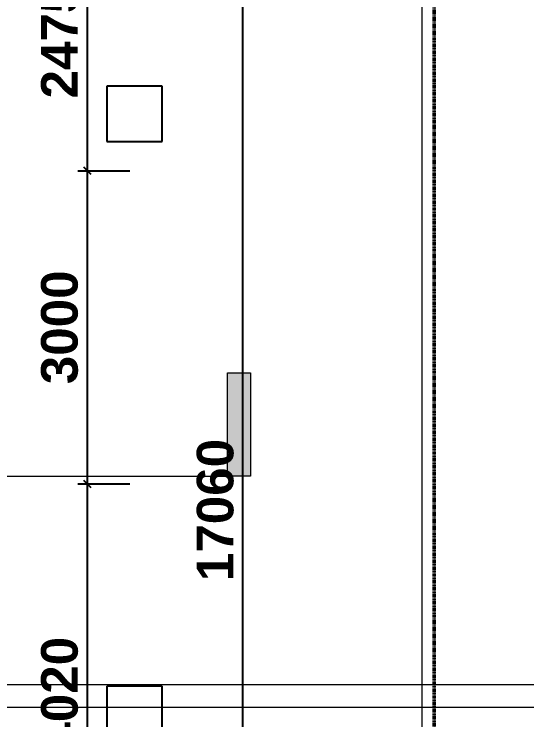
# Model space of a CAD drawing. Header units: inches. Extents: x 22 to 382261, y 22 to 371281.
# Drawn here: x 158605 to 163519, y 211237 to 217997 of the extents above; entities that cross this region are included whole.
import ezdxf

# ---------------------------------------------------------------- set-up
doc = ezdxf.new("R2010")
doc.units = ezdxf.units.IN
doc.header["$MEASUREMENT"] = 0
doc.linetypes.add('Grid Line 1_2_', pattern=[22.225, 12.7, -3.175, 3.175, -3.175])
doc.linetypes.add('Overhead 1_16_', pattern=[2.579687, 1.5875, -0.992188])
for name, color, linetype, lineweight in [('A-ANNO-DIMS', 211, 'Continuous', 9), ('A-FLOR-OVHD', 1, 'Overhead 1_16_', 9), ('G-ANNO-SYMB', 111, 'Continuous', 9), ('Q-CASE', 31, 'Continuous', 9), ('S-GRID', 1, 'Continuous', 9)]:
    doc.layers.add(name, color=color, linetype=linetype, lineweight=lineweight)
doc.styles.add('Arial_B', font='arialbd.ttf', dxfattribs={"height": 350.793651})
doc.dimstyles.new('2', dxfattribs={"dimscale": 304.8, "dimtxt": 346.888196, "dimasz": 0.221354, "dimexe": 1.338583, "dimexo": 0.0625, "dimgap": 0.278871, "dimtad": 1, "dimdec": 0, "dimzin": 0, "dimdsep": 46, "dimtxsty": 'Arial_B', "dimblk1": 'OBLIQUE', "dimblk2": 'OBLIQUE', "dimsah": 1, "dimcen": 0.09, "dimdle": 0.557743, "dimazin": 0, "dimtfac": 1, "dimtdec": 4, "dimtix": 1, "dimtmove": 0, "dimatfit": 3, "dimfxl": 0.557743, "dimfxlon": 1, "dimtvp": 1, "dimtolj": 1, "dimtzin": 0, "dimarcsym": 2})

# ---------------------------------------------------------------- blocks, each defined once
blk = doc.blocks.new('Casework 24 - Casework 23-690569-01-GROUND FLOOR DIM- PART B')
at = {"layer": 'Q-CASE', "lineweight": 25}
for p, q in [((20346.2, 7768.2), (19816.2, 7768.2)), ((19816.2, 7768.2), (19816.2, 7238.2)), ((20346.2, 7238.2), (20346.2, 7768.2)), ((19816.2, 7238.2), (20346.2, 7238.2)), ((20346.2, 2022.2), (19816.2, 2022.2)), ((19816.2, 2022.2), (19816.2, 1492.2)), ((20346.2, 1492.2), (20346.2, 2022.2))]:
    blk.add_line(p, q, dxfattribs=at)
blk = doc.blocks.new('Section - M_Section Tail - Filled-28045-01-GROUND FLOOR DIM- PART B')
at = {"layer": 'G-ANNO-SYMB'}
blk.add_hatch(color=256, dxfattribs=at).paths.add_polyline_path([(0, 9), (0, 0), (-2, 0), (-2, 9)])
for p, q in [((0, 9), (-2, 9)), ((-2, 9), (-2, 0)), ((0, 0), (0, 9)), ((-2, 0), (0, 0))]:
    blk.add_line(p, q, dxfattribs=at)
blk = doc.blocks.new('_Oblique')
at = {"color": 0, "linetype": 'ByBlock', "lineweight": -2}
blk.add_line((-0.5, -0.5), (0.5, 0.5), dxfattribs=at)
blk = doc.blocks.new('*D4860')
at = {"layer": 'A-ANNO-DIMS', "color": 0, "lineweight": -2, "transparency": 16777216}
for p, q in [((159305.7, 219141.8), (159305.7, 216326.8)), ((159214.8, 218971.8), (159713.7, 218971.8)), ((159214.8, 216496.8), (159713.7, 216496.8))]:
    blk.add_line(p, q, dxfattribs=at)
at = {"layer": 'Defpoints', "color": 0, "transparency": 16777216}
for p in [(159195.7, 218971.8), (159195.7, 216496.8), (159305.7, 216496.8)]:
    blk.add_point(p, dxfattribs=at)
at = {"layer": 'A-ANNO-DIMS', "color": 0, "lineweight": -2, "transparency": 16777216, "xscale": 67.46874999999999, "yscale": 67.46874999999999, "zscale": 67.46874999999999}
for p, rotation in [((159305.7, 218971.8), 90), ((159305.7, 216496.8), 270)]:
    blk.add_blockref('_Oblique', p, dxfattribs=dict(at, rotation=rotation))
at = {"layer": 'A-ANNO-DIMS', "color": 0, "transparency": 16777216, "insert": (159041.6, 217734.3), "char_height": 350.79, "width": 820.872, "attachment_point": 5, "rotation": 90, "style": 'Arial_B'}
blk.add_mtext('\\A1;2475', dxfattribs=at)
blk = doc.blocks.new('*D4861')
at = {"layer": 'A-ANNO-DIMS', "color": 0, "lineweight": -2, "transparency": 16777216}
for p, q in [((159305.7, 216666.8), (159305.7, 213326.8)), ((159214.8, 216496.8), (159713.7, 216496.8)), ((159214.8, 213496.8), (159713.7, 213496.8))]:
    blk.add_line(p, q, dxfattribs=at)
at = {"layer": 'Defpoints', "color": 0, "transparency": 16777216}
for p in [(159195.7, 216496.8), (159195.7, 213496.8), (159305.7, 213496.8)]:
    blk.add_point(p, dxfattribs=at)
at = {"layer": 'A-ANNO-DIMS', "color": 0, "lineweight": -2, "transparency": 16777216, "xscale": 67.46874999999999, "yscale": 67.46874999999999, "zscale": 67.46874999999999}
for p, rotation in [((159305.7, 216496.8), 90), ((159305.7, 213496.8), 270)]:
    blk.add_blockref('_Oblique', p, dxfattribs=dict(at, rotation=rotation))
at = {"layer": 'A-ANNO-DIMS', "color": 0, "transparency": 16777216, "insert": (159041.6, 214996.8), "char_height": 350.79, "width": 820.872, "attachment_point": 5, "rotation": 90, "style": 'Arial_B'}
blk.add_mtext('\\A1;3000', dxfattribs=at)
blk = doc.blocks.new('*D4862')
at = {"layer": 'A-ANNO-DIMS', "color": 0, "lineweight": -2, "transparency": 16777216}
for p, q in [((159305.7, 213666.8), (159305.7, 209307)), ((159214.8, 213496.8), (159713.7, 213496.8)), ((159214.8, 209477), (159713.7, 209477))]:
    blk.add_line(p, q, dxfattribs=at)
at = {"layer": 'Defpoints', "color": 0, "transparency": 16777216}
for p in [(159195.7, 213496.8), (159195.7, 209477), (159305.7, 209477)]:
    blk.add_point(p, dxfattribs=at)
at = {"layer": 'A-ANNO-DIMS', "color": 0, "lineweight": -2, "transparency": 16777216, "xscale": 67.46874999999999, "yscale": 67.46874999999999, "zscale": 67.46874999999999}
for p, rotation in [((159305.7, 213496.8), 90), ((159305.7, 209477), 270)]:
    blk.add_blockref('_Oblique', p, dxfattribs=dict(at, rotation=rotation))
at = {"layer": 'A-ANNO-DIMS', "color": 0, "transparency": 16777216, "insert": (159041.6, 211486.9), "char_height": 350.79, "width": 820.872, "attachment_point": 5, "rotation": 90, "style": 'Arial_B'}
blk.add_mtext('\\A1;4020', dxfattribs=at)
blk = doc.blocks.new('*D4882')
at = {"layer": 'A-ANNO-DIMS', "color": 0, "lineweight": -2, "transparency": 16777216}
for p, q in [((160797.7, 204546.8), (160797.7, 221946.8)), ((160706.8, 221776.8), (161205.7, 221776.8)), ((160706.8, 204716.8), (161205.7, 204716.8))]:
    blk.add_line(p, q, dxfattribs=at)
at = {"layer": 'Defpoints', "color": 0, "transparency": 16777216}
for p in [(160687.7, 221776.8), (160797.7, 221776.8), (160687.7, 204716.8)]:
    blk.add_point(p, dxfattribs=at)
at = {"layer": 'A-ANNO-DIMS', "color": 0, "lineweight": -2, "transparency": 16777216, "xscale": 67.46874999999999, "yscale": 67.46874999999999, "zscale": 67.46874999999999}
for p, rotation in [((160797.7, 221776.8), 90), ((160797.7, 204716.8), 270)]:
    blk.add_blockref('_Oblique', p, dxfattribs=dict(at, rotation=rotation))
at = {"layer": 'A-ANNO-DIMS', "color": 0, "transparency": 16777216, "insert": (160533.6, 213246.8), "char_height": 350.79, "width": 1026.089, "attachment_point": 5, "rotation": 90, "style": 'Arial_B'}
blk.add_mtext('\\A1;17060', dxfattribs=at)

msp = doc.modelspace()

# ---------------------------------------------------------------- linework, layer by layer
at = {"layer": 'A-FLOR-OVHD', "lineweight": 50}
msp.add_line((162630, 204756.8), (162630, 221776.8), dxfattribs=at)
at = {"layer": 'G-ANNO-SYMB'}
msp.add_line((126543.6, 213571.8), (160650.7, 213571.8), dxfattribs=at)
at = {"layer": 'S-GRID', "linetype": 'Grid Line 1_2_'}
for p, q in [((162515, 200135.3), (162515, 224549.4)), ((126592.9, 211576.8), (165494.2, 211576.8)), ((126592.9, 211356.8), (164097.2, 211356.8))]:
    msp.add_line(p, q, dxfattribs=at)

# ---------------------------------------------------------------- block references
at = {"layer": 'G-ANNO-SYMB', "extrusion": (0, 0, -1), "xscale": 110, "yscale": 110, "zscale": 110}
msp.add_blockref('Section - M_Section Tail - Filled-28045-01-GROUND FLOOR DIM- PART B', (-160650.7, 213571.8), dxfattribs=at)
at = {"layer": 'Q-CASE'}
msp.add_blockref('Casework 24 - Casework 23-690569-01-GROUND FLOOR DIM- PART B', (139676.7, 209538.6), dxfattribs=at)

# ---------------------------------------------------------------- dimensions: what is measured, and where the dimension line sits
at = {"layer": 'A-ANNO-DIMS'}
for base, p1, p2, override, picture, middle in [((160797.7, 221776.8), (160687.7, 204716.8), (160687.7, 221776.8), {"dimpost": '<>', "dimfxl": 17060}, '*D4882', (160533.6, 213246.8)), ((159305.7, 216496.8), (159195.7, 218971.8), (159195.7, 216496.8), {"dimpost": '<>', "dimfxl": 2475}, '*D4860', (159041.6, 217734.3)), ((159305.7, 213496.8), (159195.7, 216496.8), (159195.7, 213496.8), {"dimpost": '<>', "dimfxl": 3000}, '*D4861', (159041.6, 214996.8)), ((159305.7, 209477), (159195.7, 213496.8), (159195.7, 209477), {"dimpost": '<>', "dimfxl": 4019.793692}, '*D4862', (159041.6, 211486.9))]:
    dim = msp.add_linear_dim(base=base, p1=p1, p2=p2, angle=90, dimstyle='2', override=override, dxfattribs=at)
    dim.commit()
    dim.dimension.update_dxf_attribs({"geometry": picture, "text_midpoint": middle})

doc.saveas('drawing.dxf')
